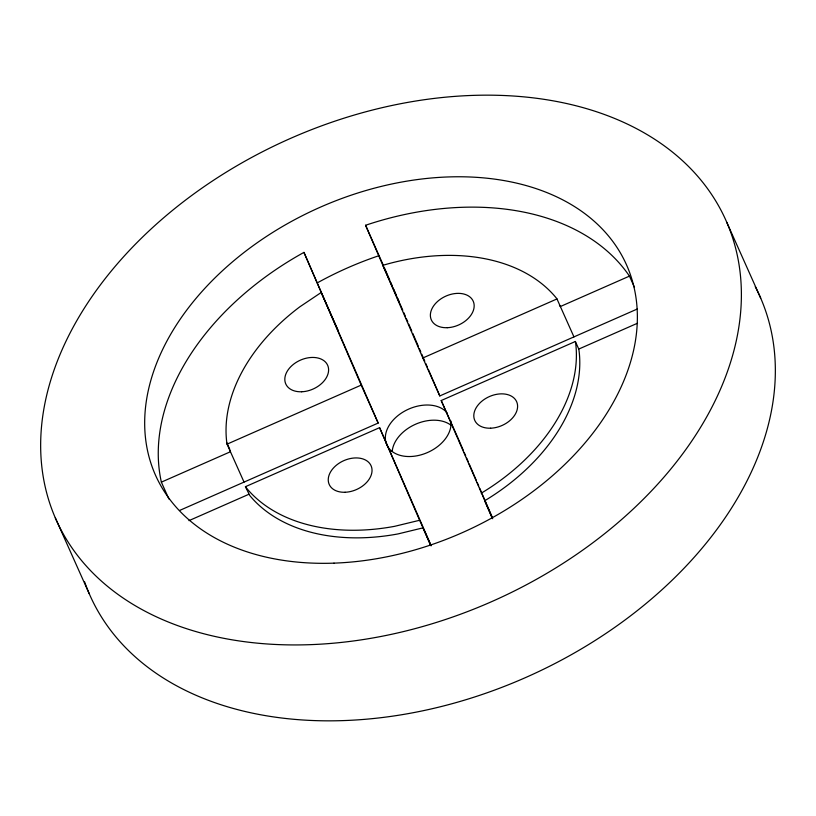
<?xml version="1.0" encoding="UTF-8"?>
<svg xmlns="http://www.w3.org/2000/svg" width="816" height="816" viewBox="0 0 816 816"><rect width="100%" height="100%" fill="white"/><g stroke="black" fill="none" stroke-linecap="round" stroke-linejoin="round"><path stroke-width="1.22" d="M481.246 493.15L483.082 492.079A183.406 126.256 -24.1 0 0 575.627 342.965L575.362 341.486L441.211 400.534L492.691 518.731M244.035 482.103L227.052 444.149L361.202 385.111L303.96 252.389A257.917 177.541 -24.1 0 0 161.364 482.144L168.912 499.015M637.276 309.019L439.804 395.933L422.831 357.989L556.981 298.942L573.954 336.896M161.364 482.144L230.449 451.738L230.194 450.259M634.481 287.375L629.452 276.124L560.368 306.53L559.47 305.337M179.551 510.479L378.175 423.055L303.96 252.389M430.552 545.312L423.014 527.86L398.075 533.909A183.406 126.256 -24.1 0 1 249.737 495.485L245.443 486.693L379.593 427.655L431.093 545.486M188.965 520.639L248.839 494.292M492.181 518.191L484.643 500.738L486.479 499.667A183.406 126.256 -24.1 0 0 579.023 350.554L578.758 349.075L637.48 323.238M431.062 545.853L419.618 520.271L394.679 526.31A183.406 126.256 -24.1 0 1 246.34 487.897L245.443 486.693M556.981 298.942L556.084 297.748A183.406 126.256 -24.1 0 0 384.836 264.741L382.796 265.363L399.269 302.195L397.259 297.503M726.76 222.278A366.823 252.501 -24.1 0 1 309.917 644.671A366.823 252.501 -24.1 0 1 136.394 243.199A366.823 252.501 -24.1 0 1 726.76 222.278L760.716 298.187M575.362 341.486L578.758 349.075M629.452 276.124A257.917 177.541 -24.1 0 0 365.578 225.267L383.183 264.935M441.211 400.534L458.194 438.478M338.15 330.439L321.178 292.495L299.819 306.826A183.406 126.256 -24.1 0 0 226.797 442.67L227.052 444.149M361.202 385.111L378.175 423.055M226.797 442.67L229.704 449.177M55.284 517.813L89.24 593.722M384.193 267.26L389.722 280.051M390.721 282.377L392.231 285.865M393.241 288.201L396.26 295.178M399.779 303.317L402.778 310.264M403.777 312.579L405.277 316.057M406.276 318.373L407.786 321.841M408.785 324.156L411.784 331.102M412.784 333.418L418.292 346.157M419.291 348.473L420.791 351.941M421.79 354.256L424.789 361.202M425.799 363.518L427.298 366.996M428.298 369.311L439.804 395.933M458.694 439.64L463.192 450.055M464.192 452.37L465.701 455.848M466.701 458.164L468.2 461.642M469.2 463.957L476.207 480.165M477.207 482.48L478.706 485.948M479.706 488.264L481.205 491.742M482.205 494.057L492.221 517.211M365.578 225.267L422.831 357.989M379.593 427.655L419.618 520.271M392.19 451.534A34.394 23.674 -24.1 0 1 415.589 424.218A34.394 23.674 -24.1 0 1 451.34 425.503M450.809 420.903A34.394 23.674 -24.1 0 1 409.193 456.542A34.394 23.674 -24.1 0 1 392.445 420.913A34.394 23.674 -24.1 0 1 446.882 412.549M755.249 286.702A366.823 252.501 -24.1 0 1 525.157 677.749A366.823 252.501 -24.1 0 1 84.629 581.869M317.536 282.744A257.917 177.541 -24.1 0 1 379.165 255.622M301.645 391.772A22.93 15.779 -24.1 0 0 327.695 365.374A22.93 15.779 -24.1 0 0 290.802 366.68A22.93 15.779 -24.1 0 0 301.645 391.772M490.64 428.196A22.93 15.779 -24.1 0 0 516.691 401.798A22.93 15.779 -24.1 0 0 479.788 403.104A22.93 15.779 -24.1 0 0 490.64 428.196M333.989 563.142A257.917 177.541 -24.1 0 0 627.086 266.149A257.917 177.541 -24.1 0 0 211.987 280.857A257.917 177.541 -24.1 0 0 333.989 563.142M345.076 492.262A22.93 15.779 -24.1 0 0 371.127 465.865A22.93 15.779 -24.1 0 0 334.234 467.17A22.93 15.779 -24.1 0 0 345.076 492.262M447.199 327.706A22.93 15.779 -24.1 0 0 473.26 301.308A22.93 15.779 -24.1 0 0 436.356 302.614A22.93 15.779 -24.1 0 0 447.199 327.706"/></g></svg>
